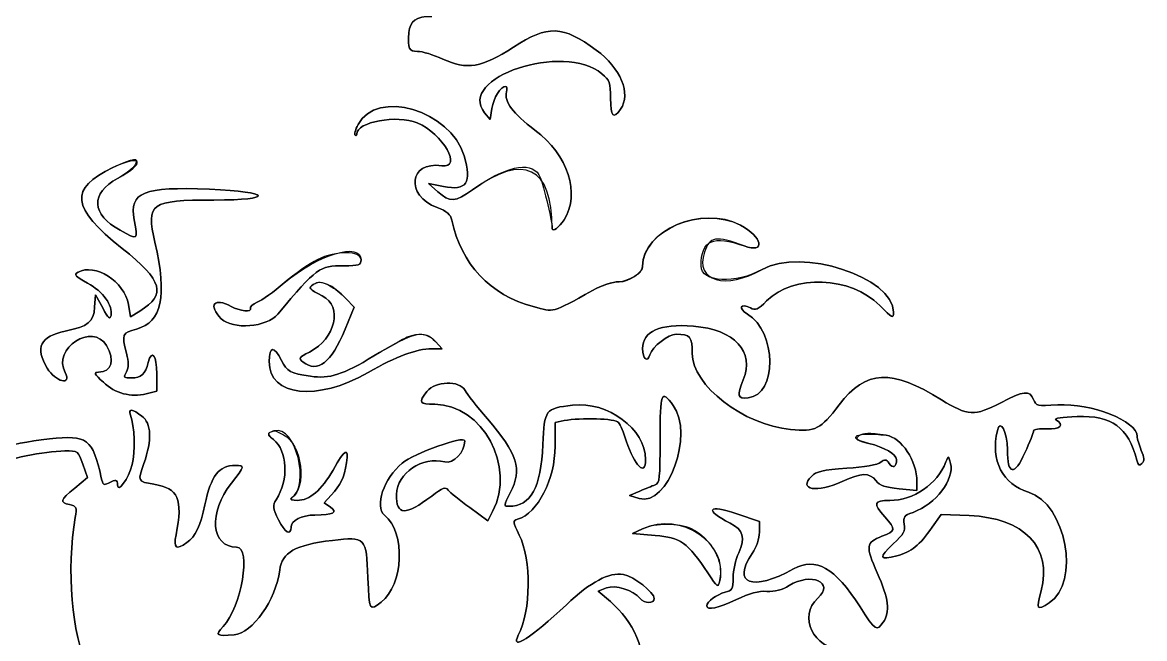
# Model space of a CAD drawing. Extents: x 0 to 106, y 0 to 59.
# Drawn here: x 22.73 to 39.69, y 30.75 to 40.06 of the extents above; entities that cross this region are included whole.
import ezdxf

# ---------------------------------------------------------------- set-up
doc = ezdxf.new("R2010")
doc.units = 0
doc.layers.get('0').update_dxf_attribs({"linetype": 'CONTINUOUS'})

msp = doc.modelspace()

# ---------------------------------------------------------------- linework, layer by layer
at = {"color": 7}
for p, q in [((29.714527, 38.69626), (29.795754, 38.595983)), ((29.795754, 38.595983), (29.714527, 38.69626)), ((29.795754, 38.595983), (29.823006, 38.7632)), ((29.823006, 38.7632), (29.795754, 38.595983)), ((29.00809, 37.502197), (28.866803, 37.628668)), ((28.866803, 37.628668), (29.092492, 37.582366)), ((29.092492, 37.582366), (28.866803, 37.628668)), ((28.866803, 37.628668), (29.00809, 37.502197)), ((23.834434, 35.942745), (23.82094, 35.754626)), ((23.82094, 35.754626), (23.834434, 35.942745)), ((23.942383, 35.744307), (23.834434, 35.942745)), ((23.834434, 35.942745), (23.942383, 35.744307)), ((24.3636, 35.612281), (24.33132, 35.798282)), ((24.33132, 35.798282), (24.3636, 35.612281)), ((27.743912, 35.754362), (27.619294, 35.885595)), ((27.619294, 35.885595), (27.743912, 35.754362)), ((24.504622, 35.69827), (24.3636, 35.612281)), ((24.3636, 35.612281), (24.504622, 35.69827)), ((27.605536, 35.42231), (27.743912, 35.754362)), ((27.743912, 35.754362), (27.605536, 35.42231)), ((28.914957, 35.126771), (29.075294, 35.126771)), ((29.075294, 35.126771), (28.914957, 35.126771)), ((29.075294, 35.126771), (28.971842, 35.237102)), ((28.971842, 35.237102), (29.075294, 35.126771)), ((24.760474, 34.487538), (24.760474, 34.748417)), ((24.760474, 34.748417), (24.760474, 34.487538)), ((24.601724, 34.448115), (24.760474, 34.487538)), ((24.760474, 34.487538), (24.601724, 34.448115)), ((30.779474, 33.65516), (30.779738, 34.013405)), ((30.779738, 34.013405), (30.779474, 33.65516)), ((30.779738, 34.013405), (30.917586, 34.040922)), ((30.917586, 34.040922), (30.779738, 34.013405)), ((23.642611, 33.383168), (23.714577, 33.182879)), ((23.714577, 33.182879), (23.642611, 33.383168)), ((23.714577, 33.182879), (23.520903, 33.020954)), ((23.520903, 33.020954), (23.714577, 33.182879)), ((36.247876, 32.984971), (36.247876, 33.11885)), ((36.247876, 33.11885), (36.247876, 32.984971)), ((27.289094, 32.799498), (27.397573, 32.915915)), ((27.397573, 32.915915), (27.289094, 32.799498)), ((32.058733, 32.975711), (31.904216, 32.910094)), ((31.904216, 32.910094), (32.058733, 32.975711)), ((31.904216, 32.910094), (32.049737, 32.86485)), ((32.049737, 32.86485), (31.904216, 32.910094)), ((35.977737, 33.010636), (36.247876, 32.984971)), ((36.247876, 32.984971), (35.977737, 33.010636)), ((27.382757, 32.733882), (27.289094, 32.799498)), ((27.289094, 32.799498), (27.382757, 32.733882)), ((29.764004, 32.526449), (29.489102, 32.727003)), ((29.489102, 32.727003), (29.764004, 32.526449)), ((29.835706, 32.665355), (29.764004, 32.526449)), ((29.764004, 32.526449), (29.835706, 32.665355)), ((33.866628, 32.517188), (33.528227, 32.630959)), ((33.528227, 32.630959), (33.866628, 32.517188)), ((36.611677, 32.623021), (36.478592, 32.430934)), ((36.478592, 32.430934), (36.611677, 32.623021)), ((37.036069, 32.605559), (36.611677, 32.623021)), ((36.611677, 32.623021), (37.036069, 32.605559)), ((32.102653, 32.40474), (31.948401, 32.33198)), ((31.948401, 32.33198), (32.102653, 32.40474)), ((33.866628, 32.354999), (33.866628, 32.517188)), ((33.866628, 32.517188), (33.866628, 32.354999)), ((31.948401, 32.33198), (32.291037, 32.304993)), ((32.291037, 32.304993), (31.948401, 32.33198)), ((31.428496, 31.464148), (31.554437, 31.512037)), ((31.554437, 31.512037), (31.428496, 31.464148)), ((31.614762, 31.304604), (31.428496, 31.464148)), ((31.428496, 31.464148), (31.614762, 31.304604))]:
    msp.add_line(p, q, dxfattribs=at)
for points in [[(28.914163, 40.153848), (28.68133, 40.153848), (28.583964, 40.084792), (28.571264, 39.91149)], [(28.571264, 39.91149), (28.583964, 40.084792), (28.68133, 40.153848), (28.914163, 40.153848)], [(30.151618, 39.689505), (30.67073, 40.02579), (30.892186, 40.017588), (31.402567, 39.642939)], [(31.402567, 39.642939), (30.892186, 40.017588), (30.67073, 40.02579), (30.151618, 39.689505)], [(28.571264, 39.91149), (28.552743, 39.657491), (28.567824, 39.624682), (28.701968, 39.624682)], [(28.701968, 39.624682), (28.567824, 39.624682), (28.552743, 39.657491), (28.571264, 39.91149)], [(29.081909, 39.509059), (29.45259, 39.339197), (29.666902, 39.375445), (30.151618, 39.689505)], [(30.151618, 39.689505), (29.666902, 39.375445), (29.45259, 39.339197), (29.081909, 39.509059)], [(31.48591, 39.28681), (30.912823, 39.769145), (29.285109, 39.226485), (29.714527, 38.69626)], [(29.714527, 38.69626), (29.285109, 39.226485), (30.912823, 39.769145), (31.48591, 39.28681)], [(28.701968, 39.624682), (28.771818, 39.624682), (28.942738, 39.572559), (29.081909, 39.509059)], [(29.081909, 39.509059), (28.942738, 39.572559), (28.771818, 39.624682), (28.701968, 39.624682)], [(31.402567, 39.642939), (31.77166, 39.372005), (31.931468, 38.984127), (31.769543, 38.752617)], [(31.769543, 38.752617), (31.931468, 38.984127), (31.77166, 39.372005), (31.402567, 39.642939)], [(31.617673, 38.915335), (31.617673, 39.150549), (31.604973, 39.186797), (31.48591, 39.28681)], [(31.48591, 39.28681), (31.604973, 39.186797), (31.617673, 39.150549), (31.617673, 38.915335)], [(29.405759, 38.043534), (29.198855, 38.733831), (28.083108, 39.063237), (27.800798, 38.517402)], [(27.800798, 38.517402), (28.083108, 39.063237), (29.198855, 38.733831), (29.405759, 38.043534)], [(29.823006, 38.7632), (29.848406, 38.920362), (29.959266, 39.095516), (30.03282, 39.095516)], [(30.03282, 39.095516), (29.959266, 39.095516), (29.848406, 38.920362), (29.823006, 38.7632)], [(30.044197, 39.012173), (30.006362, 38.867975), (30.142887, 38.684883), (30.475468, 38.434059)], [(30.475468, 38.434059), (30.142887, 38.684883), (30.006362, 38.867975), (30.044197, 39.012173)], [(30.03282, 39.095516), (30.051077, 39.095516), (30.056104, 39.057945), (30.044197, 39.012173)], [(30.044197, 39.012173), (30.056104, 39.057945), (30.051077, 39.095516), (30.03282, 39.095516)], [(31.769543, 38.752617), (31.658418, 38.594131), (31.617673, 38.637788), (31.617673, 38.915335)], [(31.617673, 38.915335), (31.617673, 38.637788), (31.658418, 38.594131), (31.769543, 38.752617)], [(27.781219, 38.374527), (27.781219, 38.558148), (28.391347, 38.670067), (28.696941, 38.542273)], [(28.696941, 38.542273), (28.391347, 38.670067), (27.781219, 38.558148), (27.781219, 38.374527)], [(27.800798, 38.517402), (27.762169, 38.44279), (27.74206, 38.370559), (27.755819, 38.356536)], [(27.755819, 38.356536), (27.74206, 38.370559), (27.762169, 38.44279), (27.800798, 38.517402)], [(28.696941, 38.542273), (29.084555, 38.380348), (29.388031, 37.847478), (29.065769, 37.894838)], [(29.065769, 37.894838), (29.388031, 37.847478), (29.084555, 38.380348), (28.696941, 38.542273)], [(27.755819, 38.356536), (27.769842, 38.342513), (27.781219, 38.350715), (27.781219, 38.374527)], [(27.781219, 38.374527), (27.781219, 38.350715), (27.769842, 38.342513), (27.755819, 38.356536)], [(30.475468, 38.434059), (30.975265, 38.057028), (31.164707, 37.473622), (30.915469, 37.078071)], [(30.915469, 37.078071), (31.164707, 37.473622), (30.975265, 38.057028), (30.475468, 38.434059)], [(24.168337, 37.704074), (24.605693, 37.941934), (24.54431, 38.078724), (24.095577, 37.866263)], [(24.095577, 37.866263), (24.418633, 38.019192), (24.496156, 38.028717), (24.431333, 37.907803)], [(29.092492, 37.582366), (29.442271, 37.510664), (29.527731, 37.636341), (29.405759, 38.043534)], [(29.405759, 38.043534), (29.527731, 37.636341), (29.442271, 37.510664), (29.092492, 37.582366)], [(30.735817, 36.945779), (30.735024, 37.885313), (30.310897, 38.09063), (29.529319, 37.529714)], [(24.095577, 37.866263), (23.428563, 37.550616), (23.462165, 37.261691), (24.237658, 36.644419)], [(24.237658, 36.644419), (23.462165, 37.261691), (23.428563, 37.550616), (24.095577, 37.866263)], [(24.431333, 37.907803), (24.406197, 37.860707), (24.287664, 37.768897), (24.168337, 37.704074)], [(29.065769, 37.894838), (28.569147, 37.967599), (28.511203, 37.447693), (28.995126, 37.26275)], [(28.995126, 37.26275), (28.511203, 37.447693), (28.569147, 37.967599), (29.065769, 37.894838)], [(29.529319, 37.529714), (30.025147, 37.885578), (30.397151, 37.970774), (30.535263, 37.759901)], [(24.206966, 36.918527), (23.769875, 37.156123), (23.754, 37.478385), (24.168337, 37.704074)], [(24.168337, 37.704074), (23.754, 37.478385), (23.769875, 37.156123), (24.206966, 36.918527)], [(30.535263, 37.759901), (30.583418, 37.686347), (30.735553, 37.068546), (30.735817, 36.945779)], [(25.554223, 37.539503), (24.555422, 37.581837), (24.34111, 37.494524), (24.417839, 37.076218)], [(24.417839, 37.076218), (24.34111, 37.494524), (24.555422, 37.581837), (25.554223, 37.539503)], [(25.620369, 37.376256), (26.550114, 37.377843), (26.500901, 37.499287), (25.554223, 37.539503)], [(25.554223, 37.539503), (26.500901, 37.499287), (26.550114, 37.377843), (25.620369, 37.376256)], [(29.529319, 37.529714), (29.269234, 37.342918), (29.190917, 37.338685), (29.00809, 37.502197)], [(29.00809, 37.502197), (29.190917, 37.338685), (29.269234, 37.342918), (29.529319, 37.529714)], [(24.731635, 36.737288), (24.595639, 37.328895), (24.659403, 37.374668), (25.620369, 37.376256)], [(25.620369, 37.376256), (24.659403, 37.374668), (24.595639, 37.328895), (24.731635, 36.737288)], [(28.995126, 37.26275), (29.14488, 37.2056), (29.199913, 37.158504), (29.218169, 37.071985)], [(29.218169, 37.071985), (29.199913, 37.158504), (29.14488, 37.2056), (28.995126, 37.26275)], [(33.580085, 36.996844), (32.998002, 37.301114), (32.102653, 36.922496), (32.102653, 36.371898)], [(32.102653, 36.378248), (32.102653, 36.92276), (33.001707, 37.299262), (33.580085, 36.996844)], [(24.417839, 37.076218), (24.475518, 36.763217), (24.482397, 36.768508), (24.206966, 36.918527)], [(24.206966, 36.918527), (24.482397, 36.768508), (24.475518, 36.763217), (24.417839, 37.076218)], [(29.218169, 37.071985), (29.358663, 36.408675), (29.799193, 35.940628), (30.448216, 35.764945)], [(30.448216, 35.764945), (29.799193, 35.940628), (29.358663, 36.408675), (29.218169, 37.071985)], [(30.915469, 37.078071), (30.844032, 36.964564), (30.735817, 36.884925), (30.735817, 36.945779)], [(30.735817, 36.945779), (30.735817, 36.884925), (30.844032, 36.964564), (30.915469, 37.078071)], [(33.580085, 36.996844), (33.919016, 36.819838), (33.964789, 36.561869), (33.636177, 36.682519)], [(33.636177, 36.682519), (33.964789, 36.561869), (33.919016, 36.819838), (33.580085, 36.996844)], [(32.984773, 36.381423), (32.984773, 36.768244), (33.169717, 36.853704), (33.636177, 36.682519)], [(33.636177, 36.682519), (33.2057, 36.840475), (33.118123, 36.826452), (33.036102, 36.586475)], [(24.237658, 36.644419), (24.850697, 36.156263), (24.910228, 35.945391), (24.504622, 35.69827)], [(24.504622, 35.69827), (24.910228, 35.945391), (24.850697, 36.156263), (24.237658, 36.644419)], [(24.4525, 35.426279), (24.837997, 35.529466), (24.920282, 35.916022), (24.731635, 36.737288)], [(24.731635, 36.737288), (24.920282, 35.916022), (24.837997, 35.529466), (24.4525, 35.426279)], [(26.684522, 36.122397), (27.19014, 36.553667), (27.847364, 36.751046), (27.847364, 36.471911)], [(33.910814, 36.328771), (34.496601, 36.665321), (35.895187, 36.208122), (35.895187, 35.680278)], [(35.895187, 35.680278), (35.895187, 36.208122), (34.496601, 36.665321), (33.910814, 36.328771)], [(27.185907, 36.473498), (27.064728, 36.412115), (26.839038, 36.254159), (26.684522, 36.122397)], [(27.847364, 36.471911), (27.847364, 36.615579), (27.468482, 36.616638), (27.185907, 36.473498)], [(27.581194, 36.38354), (27.817996, 36.38354), (27.847364, 36.39333), (27.847364, 36.471911)], [(27.847364, 36.471911), (27.847364, 36.39333), (27.817996, 36.38354), (27.581194, 36.38354)], [(33.036102, 36.586475), (32.887407, 36.152295), (33.360746, 36.012859), (33.910814, 36.328771)], [(24.33132, 35.798282), (24.270466, 36.145945), (23.82729, 36.428784), (23.569321, 36.284586)], [(23.569321, 36.284586), (23.82729, 36.428784), (24.270466, 36.145945), (24.33132, 35.798282)], [(26.590595, 35.651439), (27.181938, 36.357876), (27.216863, 36.38354), (27.581194, 36.38354)], [(27.581194, 36.38354), (27.216863, 36.38354), (27.181938, 36.357876), (26.590595, 35.651439)], [(32.102653, 36.371898), (32.102653, 36.276119), (31.891252, 36.141182), (31.741233, 36.141182)], [(31.747318, 36.141182), (31.899189, 36.141182), (32.102653, 36.276913), (32.102653, 36.378248)], [(33.910814, 36.328771), (33.511293, 36.099378), (32.984773, 36.129276), (32.984773, 36.381423)], [(23.569321, 36.284586), (23.503176, 36.247544), (23.524342, 36.223467), (23.713784, 36.120545)], [(23.713784, 36.120545), (23.524342, 36.223467), (23.503176, 36.247544), (23.569321, 36.284586)], [(26.684522, 36.122397), (26.53027, 35.990634), (26.346914, 35.859401), (26.277329, 35.830562)], [(26.277329, 35.830562), (26.346914, 35.859401), (26.53027, 35.990634), (26.684522, 36.122397)], [(27.619294, 35.885595), (27.416094, 36.099378), (27.240676, 36.174255), (27.121084, 36.098849)], [(27.121084, 36.098849), (27.208132, 36.153882), (27.236442, 36.151501), (27.375613, 36.079005)], [(31.347004, 36.010213), (31.490144, 36.089324), (31.648364, 36.141182), (31.747318, 36.141182)], [(31.741233, 36.141182), (31.648893, 36.141182), (31.485646, 36.086678), (31.347004, 36.010213)], [(35.685637, 35.781614), (35.241137, 36.225849), (34.386005, 36.260774), (33.97643, 35.851199)], [(33.97643, 35.851199), (34.386005, 36.260774), (35.241137, 36.225849), (35.685637, 35.781614)], [(23.713784, 36.120545), (23.947675, 35.99328), (24.100604, 35.782672), (24.06859, 35.632124)], [(24.06859, 35.632124), (24.100604, 35.782672), (23.947675, 35.99328), (23.713784, 36.120545)], [(27.121084, 36.098849), (27.04409, 36.050165), (27.064463, 36.025295), (27.259461, 35.927664)], [(27.259461, 35.927664), (27.064463, 36.025295), (27.04409, 36.050165), (27.121084, 36.098849)], [(27.375613, 36.079005), (27.440965, 36.044609), (27.550767, 35.957561), (27.619294, 35.885595)], [(30.448216, 35.764945), (30.776563, 35.676045), (30.712005, 35.658318), (31.347004, 36.010213)], [(31.347004, 36.010213), (30.712005, 35.658318), (30.776563, 35.676045), (30.448216, 35.764945)], [(25.884952, 35.766268), (25.629629, 35.912318), (25.528559, 35.787964), (25.734669, 35.581854)], [(25.734669, 35.581854), (25.528559, 35.787964), (25.629629, 35.912318), (25.884952, 35.766268)], [(26.277329, 35.830562), (26.207743, 35.801722), (26.161706, 35.760447), (26.174935, 35.739016)], [(26.174935, 35.739016), (26.161706, 35.760447), (26.207743, 35.801722), (26.277329, 35.830562)], [(27.259461, 35.927664), (27.574844, 35.770501), (27.463984, 35.280758), (27.067374, 35.078352)], [(27.067374, 35.078352), (27.463984, 35.280758), (27.574844, 35.770501), (27.259461, 35.927664)], [(33.733279, 35.744837), (33.583525, 35.825005), (33.539339, 35.741397), (33.68486, 35.652762)], [(33.68486, 35.652762), (33.539339, 35.741397), (33.583525, 35.825005), (33.733279, 35.744837)], [(33.97643, 35.851199), (33.846256, 35.72076), (33.808685, 35.704355), (33.733279, 35.744837)], [(33.733279, 35.744837), (33.808685, 35.704355), (33.846256, 35.72076), (33.97643, 35.851199)], [(23.82094, 35.754626), (23.8048, 35.531318), (23.72569, 35.467554), (23.374588, 35.394529)], [(23.374588, 35.394529), (23.72569, 35.467554), (23.8048, 35.531318), (23.82094, 35.754626)], [(24.06859, 35.632124), (24.054037, 35.563597), (24.028108, 35.586616), (23.942383, 35.744307)], [(23.942383, 35.744307), (24.028108, 35.586616), (24.054037, 35.563597), (24.06859, 35.632124)], [(25.734669, 35.581854), (25.905854, 35.410668), (26.424437, 35.453002), (26.590595, 35.651439)], [(26.590595, 35.651439), (26.424437, 35.453002), (25.905854, 35.410668), (25.734669, 35.581854)], [(26.174935, 35.739016), (26.213035, 35.677368), (26.00666, 35.696683), (25.884952, 35.766268)], [(25.884952, 35.766268), (26.00666, 35.696683), (26.213035, 35.677368), (26.174935, 35.739016)], [(33.68486, 35.652762), (34.130153, 35.382093), (34.139149, 34.42933), (33.697031, 34.385409)], [(33.697031, 34.385409), (34.139149, 34.42933), (34.130153, 35.382093), (33.68486, 35.652762)], [(35.895187, 35.680278), (35.895187, 35.579472), (35.88037, 35.586616), (35.685637, 35.781614)], [(35.685637, 35.781614), (35.88037, 35.586616), (35.895187, 35.579472), (35.895187, 35.680278)], [(23.375117, 34.767467), (23.179061, 35.13365), (23.790777, 35.531847), (24.001385, 35.175189)], [(24.001385, 35.175189), (23.790777, 35.531847), (23.179061, 35.13365), (23.375117, 34.767467)], [(32.868886, 35.469141), (32.362209, 35.509887), (32.102653, 35.394793), (32.102653, 35.129417)], [(32.102653, 35.129417), (32.102653, 35.394793), (32.362209, 35.509887), (32.868886, 35.469141)], [(33.624006, 34.657136), (33.802599, 35.084437), (33.49145, 35.419135), (32.868886, 35.469141)], [(32.868886, 35.469141), (33.49145, 35.419135), (33.802599, 35.084437), (33.624006, 34.657136)], [(23.374588, 35.394529), (22.998087, 35.316477), (22.914743, 35.143439), (23.10392, 34.833084)], [(23.10392, 34.833084), (22.914743, 35.143439), (22.998087, 35.316477), (23.374588, 35.394529)], [(24.301687, 35.062742), (24.229191, 35.350608), (24.2366, 35.3686), (24.4525, 35.426279)], [(24.4525, 35.426279), (24.2366, 35.3686), (24.229191, 35.350608), (24.301687, 35.062742)], [(26.972124, 34.926746), (27.195696, 34.757413), (27.39334, 34.912194), (27.605536, 35.42231)], [(27.605536, 35.42231), (27.39334, 34.912194), (27.195696, 34.757413), (26.972124, 34.926746)], [(28.041833, 35.019085), (28.662545, 35.393206), (28.795895, 35.424427), (28.971842, 35.237102)], [(28.544805, 35.302983), (28.491889, 35.281552), (28.26567, 35.153758), (28.041833, 35.019085)], [(28.971842, 35.237102), (28.864951, 35.350873), (28.71943, 35.373362), (28.544805, 35.302983)], [(32.212191, 35.036019), (32.252143, 35.161696), (32.489209, 35.347433), (32.609594, 35.347433)], [(32.609594, 35.347433), (32.489209, 35.347433), (32.252143, 35.161696), (32.212191, 35.036019)], [(32.609594, 35.347433), (32.819144, 35.347433), (32.852482, 35.307745), (32.852482, 35.057715)], [(32.852482, 35.057715), (32.852482, 35.307745), (32.819144, 35.347433), (32.609594, 35.347433)], [(24.001385, 35.175189), (24.131296, 34.955321), (24.077321, 34.775404), (23.880736, 34.772759)], [(23.880736, 34.772759), (24.077321, 34.775404), (24.131296, 34.955321), (24.001385, 35.175189)], [(24.760474, 34.748417), (24.760474, 35.027817), (24.682687, 35.129946), (24.630035, 34.919602)], [(24.630035, 34.919602), (24.682687, 35.129946), (24.760474, 35.027817), (24.760474, 34.748417)], [(26.644835, 34.949235), (26.529476, 35.176512), (26.458304, 35.171221), (26.458304, 34.935213)], [(26.458304, 34.935213), (26.458304, 35.171221), (26.529476, 35.176512), (26.644835, 34.949235)], [(27.95505, 34.769054), (28.384997, 35.01591), (28.682918, 35.126771), (28.914957, 35.126771)], [(28.914957, 35.126771), (28.682918, 35.126771), (28.384997, 35.01591), (27.95505, 34.769054)], [(32.102653, 35.129417), (32.102653, 34.974106), (32.173297, 34.914046), (32.212191, 35.036019)], [(32.212191, 35.036019), (32.173297, 34.914046), (32.102653, 34.974106), (32.102653, 35.129417)], [(24.3001, 34.778844), (24.336348, 34.846842), (24.336877, 34.922777), (24.301687, 35.062742)], [(24.301687, 35.062742), (24.336877, 34.922777), (24.336348, 34.846842), (24.3001, 34.778844)], [(26.458304, 34.935213), (26.458304, 34.406046), (27.182467, 34.325613), (27.95505, 34.769054)], [(27.95505, 34.769054), (27.182467, 34.325613), (26.458304, 34.406046), (26.458304, 34.935213)], [(27.084307, 34.71164), (26.778714, 34.756619), (26.728972, 34.783606), (26.644835, 34.949235)], [(26.644835, 34.949235), (26.728972, 34.783606), (26.778714, 34.756619), (27.084307, 34.71164)], [(27.067374, 35.078352), (26.902274, 34.994215), (26.896188, 34.984425), (26.972124, 34.926746)], [(26.972124, 34.926746), (26.896188, 34.984425), (26.902274, 34.994215), (27.067374, 35.078352)], [(28.041833, 35.019085), (27.568229, 34.733336), (27.369527, 34.669571), (27.084307, 34.71164)], [(27.084307, 34.71164), (27.369527, 34.669571), (27.568229, 34.733336), (28.041833, 35.019085)], [(32.852482, 35.057715), (32.852482, 34.572205), (33.629033, 33.971601), (34.338909, 33.908101)], [(34.338909, 33.908101), (33.629033, 33.971601), (32.852482, 34.572205), (32.852482, 35.057715)], [(23.10392, 34.833084), (23.229861, 34.626709), (23.483332, 34.565325), (23.375117, 34.767467)], [(23.375117, 34.767467), (23.483332, 34.565325), (23.229861, 34.626709), (23.10392, 34.833084)], [(23.880736, 34.772759), (23.803213, 34.771965), (23.813531, 34.750269), (23.952173, 34.621153)], [(23.952173, 34.621153), (23.813531, 34.750269), (23.803213, 34.771965), (23.880736, 34.772759)], [(24.378681, 34.685975), (24.261735, 34.685975), (24.254856, 34.694177), (24.3001, 34.778844)], [(24.3001, 34.778844), (24.254856, 34.694177), (24.261735, 34.685975), (24.378681, 34.685975)], [(24.630035, 34.919602), (24.585585, 34.742596), (24.524466, 34.685975), (24.378681, 34.685975)], [(24.378681, 34.685975), (24.524466, 34.685975), (24.585585, 34.742596), (24.630035, 34.919602)], [(35.073656, 34.281692), (35.480056, 34.8098), (35.861849, 34.828056), (36.619615, 34.355511)], [(36.619615, 34.355511), (35.861849, 34.828056), (35.480056, 34.8098), (35.073656, 34.281692)], [(23.952173, 34.621153), (24.135794, 34.450496), (24.364658, 34.389642), (24.601724, 34.448115)], [(24.601724, 34.448115), (24.364658, 34.389642), (24.135794, 34.450496), (23.952173, 34.621153)], [(29.418194, 34.498386), (29.336438, 34.652638), (28.968932, 34.64179), (28.842726, 34.481453)], [(28.842726, 34.481453), (28.968932, 34.64179), (29.336438, 34.652638), (29.418194, 34.498386)], [(33.697031, 34.385409), (33.536164, 34.369534), (33.523464, 34.416365), (33.624006, 34.657136)], [(33.624006, 34.657136), (33.523464, 34.416365), (33.536164, 34.369534), (33.697031, 34.385409)], [(28.842726, 34.481453), (28.711228, 34.314236), (28.726574, 34.289101), (28.96073, 34.288042)], [(28.96073, 34.288042), (28.726574, 34.289101), (28.711228, 34.314236), (28.842726, 34.481453)], [(29.755802, 34.068439), (29.598904, 34.250472), (29.447033, 34.443882), (29.418194, 34.498386)], [(29.418194, 34.498386), (29.447033, 34.443882), (29.598904, 34.250472), (29.755802, 34.068439)], [(32.563028, 34.271903), (32.383111, 34.513203), (32.367236, 34.472192), (32.367236, 33.762051)], [(32.367236, 33.762051), (32.367236, 34.472192), (32.383111, 34.513203), (32.563028, 34.271903)], [(37.513641, 34.311061), (37.856011, 34.492565), (37.955495, 34.502884), (38.009205, 34.361597)], [(38.009205, 34.361597), (37.955495, 34.502884), (37.856011, 34.492565), (37.513641, 34.311061)], [(28.96073, 34.288042), (29.684364, 34.284603), (30.189189, 33.348508), (29.835706, 32.665355)], [(29.835706, 32.665355), (30.189189, 33.348508), (29.684364, 34.284603), (28.96073, 34.288042)], [(31.042469, 34.274813), (30.628926, 34.22613), (30.61702, 34.20999), (30.59453, 33.678179)], [(30.59453, 33.678179), (30.61702, 34.20999), (30.628926, 34.22613), (31.042469, 34.274813)], [(32.146839, 33.453018), (32.146839, 33.91207), (31.57481, 34.337784), (31.042469, 34.274813)], [(31.042469, 34.274813), (31.57481, 34.337784), (32.146839, 33.91207), (32.146839, 33.453018)], [(32.049737, 32.86485), (32.482595, 32.730707), (32.886613, 33.838516), (32.563028, 34.271903)], [(32.563028, 34.271903), (32.886613, 33.838516), (32.482595, 32.730707), (32.049737, 32.86485)], [(34.338909, 33.908101), (34.721496, 33.87397), (34.784732, 33.905985), (35.073656, 34.281692)], [(35.073656, 34.281692), (34.784732, 33.905985), (34.721496, 33.87397), (34.338909, 33.908101)], [(36.619615, 34.355511), (37.010404, 34.112095), (37.127879, 34.106274), (37.513641, 34.311061)], [(37.513641, 34.311061), (37.127879, 34.106274), (37.010404, 34.112095), (36.619615, 34.355511)], [(38.009205, 34.361597), (38.04704, 34.262642), (38.063974, 34.258674), (38.375653, 34.278782)], [(38.375653, 34.278782), (38.063974, 34.258674), (38.04704, 34.262642), (38.009205, 34.361597)], [(38.375653, 34.278782), (38.883387, 34.311326), (39.576595, 34.036159), (39.577124, 33.801739)], [(39.577124, 33.801739), (39.576595, 34.036159), (38.883387, 34.311326), (38.375653, 34.278782)], [(24.534256, 34.109449), (24.392175, 34.221103), (24.321795, 34.226924), (24.36307, 34.123736)], [(24.36307, 34.123736), (24.321795, 34.226924), (24.392175, 34.221103), (24.534256, 34.109449)], [(24.36307, 34.123736), (24.42366, 33.971866), (24.438741, 33.558058), (24.390058, 33.378141)], [(24.390058, 33.378141), (24.438741, 33.558058), (24.42366, 33.971866), (24.36307, 34.123736)], [(24.564947, 33.392958), (24.68983, 33.755966), (24.679512, 33.995149), (24.534256, 34.109449)], [(24.534256, 34.109449), (24.679512, 33.995149), (24.68983, 33.755966), (24.564947, 33.392958)], [(30.917586, 34.040922), (31.163648, 34.090134), (31.692021, 34.072407), (31.738852, 34.013405)], [(31.738852, 34.013405), (31.692021, 34.072407), (31.163648, 34.090134), (30.917586, 34.040922)], [(38.668017, 34.103099), (38.446561, 34.095955), (38.310036, 34.075582), (38.346019, 34.055209)], [(38.346019, 34.055209), (38.310036, 34.075582), (38.446561, 34.095955), (38.668017, 34.103099)], [(39.56998, 33.443229), (39.439541, 33.942232), (39.195595, 34.120561), (38.668017, 34.103099)], [(38.668017, 34.103099), (39.195595, 34.120561), (39.439541, 33.942232), (39.56998, 33.443229)], [(26.79353, 32.867496), (27.084572, 33.061965), (26.856501, 33.972659), (26.537678, 33.888787)], [(30.102406, 32.951634), (30.284968, 33.312525), (30.216176, 33.53451), (29.755802, 34.068439)], [(29.755802, 34.068439), (30.216176, 33.53451), (30.284968, 33.312525), (30.102406, 32.951634)], [(31.738852, 34.013405), (31.762664, 33.982978), (31.815052, 33.858095), (31.855004, 33.735858)], [(31.855004, 33.735858), (31.815052, 33.858095), (31.762664, 33.982978), (31.738852, 34.013405)], [(37.614976, 33.602508), (37.614976, 33.87397), (37.50782, 34.079286), (37.463899, 33.891962)], [(37.463899, 33.891962), (37.50782, 34.079286), (37.614976, 33.87397), (37.614976, 33.602508)], [(38.210288, 33.915774), (38.101015, 33.923182), (38.011851, 33.910482), (38.011851, 33.887728)], [(38.011851, 33.887728), (38.011851, 33.910482), (38.101015, 33.923182), (38.210288, 33.915774)], [(38.346019, 34.055209), (38.48519, 33.976893), (38.412165, 33.902016), (38.210288, 33.915774)], [(38.210288, 33.915774), (38.412165, 33.902016), (38.48519, 33.976893), (38.346019, 34.055209)], [(23.139374, 33.765226), (22.447754, 33.687174), (22.188727, 33.580812), (22.047175, 33.316494)], [(22.047175, 33.316494), (22.188727, 33.580812), (22.447754, 33.687174), (23.139374, 33.765226)], [(23.920688, 33.174677), (23.793688, 33.767608), (23.711667, 33.82952), (23.139374, 33.765226)], [(23.139374, 33.765226), (23.711667, 33.82952), (23.793688, 33.767608), (23.920688, 33.174677)], [(26.522597, 33.753585), (26.423908, 33.831108), (26.427083, 33.859418), (26.537678, 33.888787)], [(26.468358, 33.862593), (26.430522, 33.847247), (26.44772, 33.812322), (26.522597, 33.753585)], [(26.537678, 33.888787), (26.53027, 33.88667), (26.499314, 33.875028), (26.468358, 33.862593)], [(26.522597, 33.753585), (26.737439, 33.584516), (26.757547, 33.146896), (26.564137, 32.845007)], [(26.564137, 32.845007), (26.757547, 33.146896), (26.737439, 33.584516), (26.522597, 33.753585)], [(26.537678, 33.888787), (26.544822, 33.890639), (26.606999, 33.863122), (26.675526, 33.827668)], [(26.675526, 33.827668), (26.957043, 33.682147), (27.036947, 33.030215), (26.79353, 32.867496)], [(29.412902, 33.736387), (29.412902, 33.820789), (28.649051, 33.547475), (28.468605, 33.398779)], [(28.468605, 33.398779), (28.649051, 33.547475), (29.412902, 33.820789), (29.412902, 33.736387)], [(32.367236, 33.762051), (32.367236, 33.167004), (32.359034, 33.092656), (32.290243, 33.068315)], [(32.290243, 33.068315), (32.359034, 33.092656), (32.367236, 33.167004), (32.367236, 33.762051)], [(35.520272, 33.696435), (35.144035, 33.786128), (35.344325, 33.879526), (35.783797, 33.819201)], [(35.372371, 33.808883), (35.30305, 33.764962), (35.335593, 33.740356), (35.520272, 33.696435)], [(35.783797, 33.819201), (35.51207, 33.856508), (35.444866, 33.85492), (35.372371, 33.808883)], [(36.247876, 33.11885), (36.247876, 33.435291), (36.014249, 33.787716), (35.783797, 33.819201)], [(35.783797, 33.819201), (36.014249, 33.787716), (36.247876, 33.435291), (36.247876, 33.11885)], [(37.463899, 33.891962), (37.357537, 33.439525), (37.540893, 33.075458), (37.935122, 32.957454)], [(37.935122, 32.957454), (37.540893, 33.075458), (37.357537, 33.439525), (37.463899, 33.891962)], [(38.011851, 33.887728), (38.011851, 33.86471), (37.95232, 33.714956), (37.879824, 33.554883)], [(37.879824, 33.554883), (37.95232, 33.714956), (38.011851, 33.86471), (38.011851, 33.887728)], [(39.577124, 33.801739), (39.577124, 33.766549), (39.604905, 33.672093), (39.638772, 33.591924)], [(39.638772, 33.591924), (39.604905, 33.672093), (39.577124, 33.766549), (39.577124, 33.801739)], [(22.248258, 33.347185), (22.510195, 33.467041), (23.047828, 33.579489), (23.371942, 33.58187)], [(23.371942, 33.58187), (23.047828, 33.579489), (22.510195, 33.467041), (22.248258, 33.347185)], [(23.371942, 33.58187), (23.568263, 33.583458), (23.571438, 33.581077), (23.642611, 33.383168)], [(23.642611, 33.383168), (23.571438, 33.581077), (23.568263, 33.583458), (23.371942, 33.58187)], [(27.626702, 33.401689), (27.667713, 33.649339), (27.604742, 33.616002), (27.422973, 33.294004)], [(27.422973, 33.294004), (27.604742, 33.616002), (27.667713, 33.649339), (27.626702, 33.401689)], [(29.114188, 33.416771), (29.243305, 33.383433), (29.412902, 33.564672), (29.412902, 33.736387)], [(29.412902, 33.736387), (29.412902, 33.564672), (29.243305, 33.383433), (29.114188, 33.416771)], [(30.59453, 33.678179), (30.567278, 33.029421), (30.411439, 32.745523), (30.082562, 32.745523)], [(30.082562, 32.745523), (30.411439, 32.745523), (30.567278, 33.029421), (30.59453, 33.678179)], [(30.213001, 32.549203), (30.520182, 32.646569), (30.77868, 33.151658), (30.779474, 33.65516)], [(30.779474, 33.65516), (30.77868, 33.151658), (30.520182, 32.646569), (30.213001, 32.549203)], [(31.855004, 33.735858), (31.980416, 33.350625), (32.146839, 33.189494), (32.146839, 33.453018)], [(32.146839, 33.453018), (32.146839, 33.189494), (31.980416, 33.350625), (31.855004, 33.735858)], [(35.520272, 33.696435), (35.750724, 33.641402), (35.939107, 33.532129), (35.939107, 33.453548)], [(35.939107, 33.453548), (35.939107, 33.532129), (35.750724, 33.641402), (35.520272, 33.696435)], [(37.879824, 33.554883), (37.718957, 33.200077), (37.614976, 33.218862), (37.614976, 33.602508)], [(37.614976, 33.602508), (37.614976, 33.218862), (37.718957, 33.200077), (37.879824, 33.554883)], [(39.638772, 33.591924), (39.685868, 33.48027), (39.687984, 33.434233), (39.648297, 33.394281)], [(39.648297, 33.394281), (39.687984, 33.434233), (39.685868, 33.48027), (39.638772, 33.591924)], [(28.38288, 32.926234), (28.391347, 33.250877), (28.771024, 33.50567), (29.114188, 33.416771)], [(29.114188, 33.416771), (28.771024, 33.50567), (28.391347, 33.250877), (28.38288, 32.926234)], [(35.700983, 33.410685), (35.658649, 33.375496), (35.450158, 33.338983), (35.186898, 33.320727)], [(35.186898, 33.320727), (35.450158, 33.338983), (35.658649, 33.375496), (35.700983, 33.410685)], [(35.827189, 33.395075), (35.780622, 33.458575), (35.761572, 33.460956), (35.700983, 33.410685)], [(35.700983, 33.410685), (35.761572, 33.460956), (35.780622, 33.458575), (35.827189, 33.395075)], [(35.939107, 33.453548), (35.939107, 33.338189), (35.888043, 33.311466), (35.827189, 33.395075)], [(35.827189, 33.395075), (35.888043, 33.311466), (35.939107, 33.338189), (35.939107, 33.453548)], [(36.684702, 33.415977), (36.55638, 33.080221), (36.197605, 32.833894), (35.836978, 32.833894)], [(35.836978, 32.833894), (36.197605, 32.833894), (36.55638, 33.080221), (36.684702, 33.415977)], [(36.755346, 33.395075), (36.723596, 33.516783), (36.723332, 33.516783), (36.684702, 33.415977)], [(36.684702, 33.415977), (36.723332, 33.516783), (36.723596, 33.516783), (36.755346, 33.395075)], [(39.648297, 33.394281), (39.608345, 33.354594), (39.590353, 33.365971), (39.56998, 33.443229)], [(39.56998, 33.443229), (39.590353, 33.365971), (39.608345, 33.354594), (39.648297, 33.394281)], [(24.390058, 33.378141), (24.332379, 33.165417), (24.169131, 32.936552), (24.16675, 33.065404)], [(24.16675, 33.065404), (24.169131, 32.936552), (24.332379, 33.165417), (24.390058, 33.378141)], [(24.716553, 33.078898), (24.467845, 33.122554), (24.470227, 33.118056), (24.564947, 33.392958)], [(24.564947, 33.392958), (24.470227, 33.118056), (24.467845, 33.122554), (24.716553, 33.078898)], [(25.948187, 33.36306), (25.695511, 33.36306), (25.579359, 33.212512), (25.488078, 32.767748)], [(25.488078, 32.767748), (25.579359, 33.212512), (25.695511, 33.36306), (25.948187, 33.36306)], [(25.88654, 33.095038), (26.093179, 33.356446), (26.094766, 33.36306), (25.948187, 33.36306)], [(25.948187, 33.36306), (26.094766, 33.36306), (26.093179, 33.356446), (25.88654, 33.095038)], [(27.422973, 33.294004), (27.252053, 32.991056), (27.067638, 32.83363), (26.884811, 32.834423)], [(26.884811, 32.834423), (27.067638, 32.83363), (27.252053, 32.991056), (27.422973, 33.294004)], [(27.397573, 32.915915), (27.540977, 33.069902), (27.588073, 33.169915), (27.626702, 33.401689)], [(27.626702, 33.401689), (27.588073, 33.169915), (27.540977, 33.069902), (27.397573, 32.915915)], [(28.468605, 33.398779), (28.190529, 33.16965), (28.046066, 32.741025), (28.202964, 32.610851)], [(28.202964, 32.610851), (28.046066, 32.741025), (28.190529, 33.16965), (28.468605, 33.398779)], [(35.186898, 33.320727), (34.823625, 33.295591), (34.727846, 33.273631), (34.652969, 33.198754)], [(34.652969, 33.198754), (34.727846, 33.273631), (34.823625, 33.295591), (35.186898, 33.320727)], [(35.119165, 33.120438), (35.415762, 33.255904), (35.527416, 33.258814), (35.628751, 33.133667)], [(35.628751, 33.133667), (35.527416, 33.258814), (35.415762, 33.255904), (35.119165, 33.120438)], [(36.189403, 32.654242), (36.533361, 32.778596), (36.818581, 33.151923), (36.755346, 33.395075)], [(36.755346, 33.395075), (36.818581, 33.151923), (36.533361, 32.778596), (36.189403, 32.654242)], [(24.031019, 33.097419), (23.959317, 33.059054), (23.943177, 33.070431), (23.920688, 33.174677)], [(23.920688, 33.174677), (23.943177, 33.070431), (23.959317, 33.059054), (24.031019, 33.097419)], [(24.16675, 33.065404), (24.164898, 33.154569), (24.146377, 33.159067), (24.031019, 33.097419)], [(24.031019, 33.097419), (24.146377, 33.159067), (24.164898, 33.154569), (24.16675, 33.065404)], [(25.051251, 32.315576), (25.156555, 32.860617), (25.08988, 33.013017), (24.716553, 33.078898)], [(24.716553, 33.078898), (25.08988, 33.013017), (25.156555, 32.860617), (25.051251, 32.315576)], [(25.96565, 32.128251), (25.5783, 32.128251), (25.535702, 32.651067), (25.88654, 33.095038)], [(25.88654, 33.095038), (25.535702, 32.651067), (25.5783, 32.128251), (25.96565, 32.128251)], [(34.652969, 33.198754), (34.447917, 32.993702), (34.736578, 32.945284), (35.119165, 33.120438)], [(35.119165, 33.120438), (34.736578, 32.945284), (34.447917, 32.993702), (34.652969, 33.198754)], [(35.628751, 33.133667), (35.688547, 33.059848), (35.772156, 33.030479), (35.977737, 33.010636)], [(35.977737, 33.010636), (35.772156, 33.030479), (35.688547, 33.059848), (35.628751, 33.133667)], [(23.520903, 33.020954), (23.295478, 32.832571), (23.28807, 32.809023), (23.442321, 32.770394)], [(23.442321, 32.770394), (23.28807, 32.809023), (23.295478, 32.832571), (23.520903, 33.020954)], [(28.914428, 32.899775), (28.518612, 32.597621), (28.374414, 32.604765), (28.38288, 32.926234)], [(28.38288, 32.926234), (28.374414, 32.604765), (28.518612, 32.597621), (28.914428, 32.899775)], [(29.165517, 32.990792), (29.124507, 33.043973), (29.084026, 33.029421), (28.914428, 32.899775)], [(28.914428, 32.899775), (29.084026, 33.029421), (29.124507, 33.043973), (29.165517, 32.990792)], [(29.489102, 32.727003), (29.338025, 32.837069), (29.192505, 32.955867), (29.165517, 32.990792)], [(29.165517, 32.990792), (29.192505, 32.955867), (29.338025, 32.837069), (29.489102, 32.727003)], [(30.082562, 32.745523), (30.002129, 32.745523), (30.003187, 32.755578), (30.102406, 32.951634)], [(30.102406, 32.951634), (30.003187, 32.755578), (30.002129, 32.745523), (30.082562, 32.745523)], [(32.290243, 33.068315), (32.247645, 33.053498), (32.143399, 33.011694), (32.058733, 32.975711)], [(32.058733, 32.975711), (32.143399, 33.011694), (32.247645, 33.053498), (32.290243, 33.068315)], [(37.935122, 32.957454), (38.500271, 32.788121), (38.725696, 31.581623), (38.24733, 31.286083)], [(38.24733, 31.286083), (38.725696, 31.581623), (38.500271, 32.788121), (37.935122, 32.957454)], [(23.442321, 32.770394), (23.547361, 32.7442), (23.554769, 32.727532), (23.52884, 32.578307)], [(23.52884, 32.578307), (23.554769, 32.727532), (23.547361, 32.7442), (23.442321, 32.770394)], [(25.488078, 32.767748), (25.423255, 32.450249), (25.345996, 32.289382), (25.213969, 32.197043)], [(25.213969, 32.197043), (25.345996, 32.289382), (25.423255, 32.450249), (25.488078, 32.767748)], [(26.564137, 32.845007), (26.507251, 32.756107), (26.510956, 32.724621), (26.600649, 32.540207)], [(26.600649, 32.540207), (26.510956, 32.724621), (26.507251, 32.756107), (26.564137, 32.845007)], [(26.884811, 32.834423), (26.807818, 32.834952), (26.766807, 32.849769), (26.79353, 32.867496)], [(26.79353, 32.867496), (26.766807, 32.849769), (26.807818, 32.834952), (26.884811, 32.834423)], [(27.146749, 32.613232), (27.425884, 32.613232), (27.500496, 32.651596), (27.382757, 32.733882)], [(27.382757, 32.733882), (27.500496, 32.651596), (27.425884, 32.613232), (27.146749, 32.613232)], [(33.528227, 32.630959), (33.087696, 32.779125), (33.026048, 32.694723), (33.425304, 32.490201)], [(33.425304, 32.490201), (33.026048, 32.694723), (33.087696, 32.779125), (33.528227, 32.630959)], [(35.836978, 32.833894), (35.593562, 32.833894), (35.580862, 32.791561), (35.762895, 32.584657)], [(35.762895, 32.584657), (35.580862, 32.791561), (35.593562, 32.833894), (35.836978, 32.833894)], [(23.52884, 32.578307), (23.393109, 31.788791), (23.474071, 30.79634), (23.713255, 30.321943)], [(23.713255, 30.321943), (23.474071, 30.79634), (23.393109, 31.788791), (23.52884, 32.578307)], [(26.789297, 32.429611), (26.789826, 32.530153), (26.951751, 32.613232), (27.146749, 32.613232)], [(27.146749, 32.613232), (26.951751, 32.613232), (26.789826, 32.530153), (26.789297, 32.429611)], [(28.202964, 32.610851), (28.522051, 32.346003), (28.491095, 31.561779), (28.151106, 31.294285)], [(28.151106, 31.294285), (28.491095, 31.561779), (28.522051, 32.346003), (28.202964, 32.610851)], [(33.267612, 31.621839), (33.408635, 32.184078), (32.677328, 32.675673), (32.102653, 32.40474)], [(35.762895, 32.584657), (35.932493, 32.391247), (35.930112, 32.375901), (35.71871, 32.292822)], [(35.71871, 32.292822), (35.930112, 32.375901), (35.932493, 32.391247), (35.762895, 32.584657)], [(36.057111, 32.475913), (36.035416, 32.583599), (36.050497, 32.603971), (36.189403, 32.654242)], [(36.189403, 32.654242), (36.050497, 32.603971), (36.035416, 32.583599), (36.057111, 32.475913)], [(38.126415, 31.466794), (38.297865, 32.124018), (37.869505, 32.571163), (37.036069, 32.605559)], [(37.036069, 32.605559), (37.869505, 32.571163), (38.297865, 32.124018), (38.126415, 31.466794)], [(26.600649, 32.540207), (26.693782, 32.348913), (26.788503, 32.293351), (26.789297, 32.429611)], [(26.789297, 32.429611), (26.788503, 32.293351), (26.693782, 32.348913), (26.600649, 32.540207)], [(30.237608, 32.311343), (30.138654, 32.511632), (30.137066, 32.525126), (30.213001, 32.549203)], [(30.213001, 32.549203), (30.137066, 32.525126), (30.138654, 32.511632), (30.237608, 32.311343)], [(32.102653, 32.40474), (32.30162, 32.498667), (32.643461, 32.500519), (32.836342, 32.409238)], [(32.836342, 32.409238), (33.138496, 32.26557), (33.337727, 31.901768), (33.267612, 31.621839)], [(33.425304, 32.490201), (33.624535, 32.388336), (33.657343, 32.273243), (33.553891, 32.042262)], [(33.553891, 32.042262), (33.657343, 32.273243), (33.624535, 32.388336), (33.425304, 32.490201)], [(35.89016, 32.177728), (36.050232, 32.32563), (36.077484, 32.374049), (36.057111, 32.475913)], [(36.057111, 32.475913), (36.077484, 32.374049), (36.050232, 32.32563), (35.89016, 32.177728)], [(36.478592, 32.430934), (36.288357, 32.156032), (36.164268, 32.054962), (35.945722, 31.997018)], [(35.945722, 31.997018), (36.164268, 32.054962), (36.288357, 32.156032), (36.478592, 32.430934)], [(25.213969, 32.197043), (25.048076, 32.080626), (25.011034, 32.107614), (25.051251, 32.315576)], [(25.051251, 32.315576), (25.011034, 32.107614), (25.048076, 32.080626), (25.213969, 32.197043)], [(27.412919, 32.229586), (26.85068, 32.161324), (26.653301, 32.04967), (26.617318, 31.779531)], [(26.617318, 31.779531), (26.653301, 32.04967), (26.85068, 32.161324), (27.412919, 32.229586)], [(27.950552, 31.664702), (27.927798, 32.276947), (27.914833, 32.290441), (27.412919, 32.229586)], [(27.412919, 32.229586), (27.914833, 32.290441), (27.927798, 32.276947), (27.950552, 31.664702)], [(30.22332, 30.794753), (30.416995, 31.169667), (30.424403, 31.934047), (30.237608, 32.311343)], [(30.237608, 32.311343), (30.424403, 31.934047), (30.416995, 31.169667), (30.22332, 30.794753)], [(32.291037, 32.304993), (32.678121, 32.274566), (32.781838, 32.200482), (33.086902, 31.737462)], [(33.086902, 31.737462), (32.781838, 32.200482), (32.678121, 32.274566), (32.291037, 32.304993)], [(33.758679, 32.033795), (33.824824, 32.131426), (33.866628, 32.255516), (33.866628, 32.354999)], [(33.866628, 32.354999), (33.866628, 32.255516), (33.824824, 32.131426), (33.758679, 32.033795)], [(35.71871, 32.292822), (35.475293, 32.197307), (35.46815, 32.140157), (35.64886, 31.739579)], [(35.64886, 31.739579), (35.46815, 32.140157), (35.475293, 32.197307), (35.71871, 32.292822)], [(25.761392, 30.926515), (26.041056, 31.225494), (26.19425, 32.128251), (25.96565, 32.128251)], [(25.96565, 32.128251), (26.19425, 32.128251), (26.041056, 31.225494), (25.761392, 30.926515)], [(35.945722, 31.997018), (35.68061, 31.926639), (35.666851, 31.971618), (35.89016, 32.177728)], [(35.89016, 32.177728), (35.666851, 31.971618), (35.68061, 31.926639), (35.945722, 31.997018)], [(34.384153, 31.798052), (33.757885, 31.452771), (33.444089, 31.571039), (33.758679, 32.033795)], [(33.758679, 32.033795), (33.444089, 31.571039), (33.757885, 31.452771), (34.384153, 31.798052)], [(33.553891, 32.042262), (33.507589, 31.93881), (33.469754, 31.768947), (33.469754, 31.665231)], [(33.469754, 31.665231), (33.469754, 31.768947), (33.507589, 31.93881), (33.553891, 32.042262)], [(35.387716, 31.226817), (35.005129, 31.821335), (34.720438, 31.98326), (34.384153, 31.798052)], [(34.384153, 31.798052), (34.720438, 31.98326), (35.005129, 31.821335), (35.387716, 31.226817)], [(26.617318, 31.779531), (26.557258, 31.326035), (26.206156, 30.827296), (25.929137, 30.801896)], [(25.929137, 30.801896), (26.206156, 30.827296), (26.557258, 31.326035), (26.617318, 31.779531)], [(31.810818, 31.71312), (31.597829, 31.753072), (31.318429, 31.605435), (30.950394, 31.257773)], [(30.950394, 31.257773), (31.318429, 31.605435), (31.597829, 31.753072), (31.810818, 31.71312)], [(32.27913, 31.353287), (32.27913, 31.446685), (31.971685, 31.682958), (31.810818, 31.71312)], [(31.810818, 31.71312), (31.971685, 31.682958), (32.27913, 31.446685), (32.27913, 31.353287)], [(33.086902, 31.737462), (33.23454, 31.51336), (33.239567, 31.510185), (33.267612, 31.621839)], [(33.267612, 31.621839), (33.239567, 31.510185), (33.23454, 31.51336), (33.086902, 31.737462)], [(34.316155, 31.546698), (34.648736, 31.752279), (35.01095, 31.594058), (34.749542, 31.357256)], [(34.749542, 31.357256), (35.01095, 31.594058), (34.648736, 31.752279), (34.316155, 31.546698)], [(35.64886, 31.739579), (35.820045, 31.360431), (35.84571, 31.145061), (35.738289, 30.991602)], [(35.738289, 30.991602), (35.84571, 31.145061), (35.820045, 31.360431), (35.64886, 31.739579)], [(28.151106, 31.294285), (27.974629, 31.155644), (27.968808, 31.166492), (27.950552, 31.664702)], [(27.950552, 31.664702), (27.968808, 31.166492), (27.974629, 31.155644), (28.151106, 31.294285)], [(31.554437, 31.512037), (31.688316, 31.562837), (31.95872, 31.476848), (32.064289, 31.349848)], [(32.064289, 31.349848), (31.95872, 31.476848), (31.688316, 31.562837), (31.554437, 31.512037)], [(33.469754, 31.665231), (33.469754, 31.495898), (33.457319, 31.473144), (33.348575, 31.446156)], [(33.348575, 31.446156), (33.457319, 31.473144), (33.469754, 31.495898), (33.469754, 31.665231)], [(33.980135, 31.459914), (34.101578, 31.4533), (34.210586, 31.481346), (34.316155, 31.546698)], [(34.316155, 31.546698), (34.210586, 31.481346), (34.101578, 31.4533), (33.980135, 31.459914)], [(33.348575, 31.446156), (33.22131, 31.414406), (33.072879, 31.303017), (33.072879, 31.239517)], [(33.072879, 31.239517), (33.072879, 31.303017), (33.22131, 31.414406), (33.348575, 31.446156)], [(33.520818, 31.335825), (33.714493, 31.428694), (33.855781, 31.466529), (33.980135, 31.459914)], [(33.980135, 31.459914), (33.855781, 31.466529), (33.714493, 31.428694), (33.520818, 31.335825)], [(38.24733, 31.286083), (38.054713, 31.167021), (38.049951, 31.174165), (38.126415, 31.466794)], [(38.126415, 31.466794), (38.049951, 31.174165), (38.054713, 31.167021), (38.24733, 31.286083)], [(30.950394, 31.257773), (30.418582, 30.755859), (30.097114, 30.551072), (30.22332, 30.794753)], [(30.22332, 30.794753), (30.097114, 30.551072), (30.418582, 30.755859), (30.950394, 31.257773)], [(32.146839, 30.056037), (32.146839, 30.581234), (31.967187, 31.003244), (31.614762, 31.304604)], [(31.614762, 31.304604), (31.967187, 31.003244), (32.146839, 30.581234), (32.146839, 30.056037)], [(32.064289, 31.349848), (32.129641, 31.271267), (32.27913, 31.273648), (32.27913, 31.353287)], [(32.27913, 31.353287), (32.27913, 31.273648), (32.129641, 31.271267), (32.064289, 31.349848)], [(33.072879, 31.239517), (33.072879, 31.166756), (33.244858, 31.203798), (33.520818, 31.335825)], [(33.520818, 31.335825), (33.244858, 31.203798), (33.072879, 31.166756), (33.072879, 31.239517)], [(34.749542, 31.357256), (34.447917, 31.084471), (34.686836, 30.584938), (35.119165, 30.584938)], [(35.119165, 30.584938), (34.686836, 30.584938), (34.447917, 31.084471), (34.749542, 31.357256)], [(35.738289, 30.991602), (35.63907, 30.849786), (35.623989, 30.85984), (35.387716, 31.226817)], [(35.387716, 31.226817), (35.623989, 30.85984), (35.63907, 30.849786), (35.738289, 30.991602)], [(25.929137, 30.801896), (25.661379, 30.777026), (25.637832, 30.794488), (25.761392, 30.926515)], [(25.761392, 30.926515), (25.637832, 30.794488), (25.661379, 30.777026), (25.929137, 30.801896)]]:
    msp.add_open_spline(points, degree=3, dxfattribs=at)

doc.saveas('drawing.dxf')
